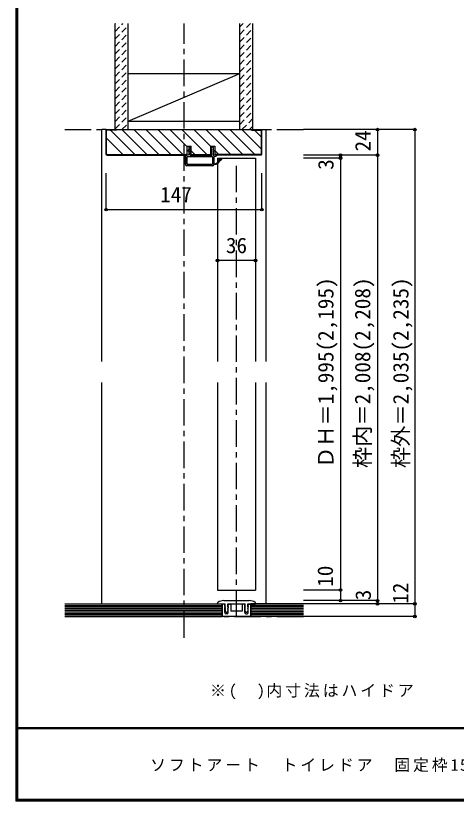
# Model space of a CAD drawing. Units: millimetres at full size, sheet at 1:5; details may follow other scales. Extents: x -973 to 977, y -718 to 696.
# Drawn here: x -973 to -558, y -701 to 40 of the extents above; entities that cross this region are included whole.
import ezdxf
from ezdxf.enums import TextEntityAlignment as Align

# ---------------------------------------------------------------- set-up
doc = ezdxf.new("R2010")
doc.units = ezdxf.units.MM
doc.header["$LTSCALE"] = 5
doc.header["$PDMODE"] = 32
doc.header["$PDSIZE"] = 2.5
doc.linetypes.add('CHAIN1', pattern=[8, 5, -1, 1, -1])
doc.linetypes.add('DASHED1', pattern=[1.8, 1.2, -0.6])
for name, color, linetype in [('0-0_補助線', 7, 'Continuous'), ('0-1_通り芯', 4, 'CHAIN1'), ('0-3_仕上', 7, 'Continuous'), ('0-4_枠', 3, 'Continuous'), ('0-6_扉', 6, 'Continuous'), ('0-7_金物', 7, 'Continuous'), ('0-A_文字', 3, 'Continuous'), ('0-B_寸法', 7, 'Continuous'), ('0-C_ﾊｯﾁ', 4, 'DASHED1'), ('F-1_通り芯', 6, 'Continuous'), ('F-A_文字', 7, 'Continuous')]:
    doc.layers.add(name, color=color, linetype=linetype)
doc.styles.add('ＭＳ ゴシック', font='')
doc.styles.get('ＭＳ ゴシック').set_extended_font_data('MS Gothic')

# ---------------------------------------------------------------- blocks, each defined once
blk = doc.blocks.new('2')
at = {"layer": '0-0_補助線'}
for p, q in [((-9.846, -9.622), (-9.846, 15.078)), ((-8.846, 16.078), (0.354, 16.078)), ((-8.846, 15.878), (0.637, 15.878)), ((-8.446, 14.378), (-8.446, -8.922)), ((-8.146, 14.678), (-1.546, 14.678)), ((-1.246, 14.378), (-1.246, -8.922)), ((0.154, 11.653), (2.154, 11.653)), ((0.154, 11.653), (0.154, -8.497)), ((2.154, 10.953), (2.154, 11.653)), ((3.154, 11.653), (2.512, 10.83)), ((3.154, 11.653), (6.154, 11.653)), ((4.154, 13.753), (4.154, 13.053)), ((5.154, 13.053), (4.512, 13.876)), ((7.154, 13.053), (5.154, 13.053)), ((6.154, 10.953), (6.154, 11.653)), ((7.558, 12.258), (6.516, 10.835)), ((-1.48, -10.622), (-8.846, -10.622)), ((-1.546, -9.222), (-8.146, -9.222)), ((-1.189, -10.85), (-0.732, -12.694)), ((0.354, -12.922), (-0.441, -12.922)), ((0.154, -8.497), (2.154, -8.497)), ((4.154, -9.897), (0.154, -9.897)), ((0.154, -9.897), (0.154, -10.622)), ((0.154, -10.622), (0.645, -12.548)), ((2.154, -7.797), (2.154, -8.497)), ((3.154, -8.497), (2.512, -7.674)), ((3.154, -8.497), (6.154, -8.497)), ((4.154, -10.597), (4.154, -9.897)), ((5.154, -9.897), (4.512, -10.72)), ((7.154, -9.897), (5.154, -9.897)), ((6.154, -7.797), (6.154, -8.497)), ((7.558, -9.101), (6.516, -7.679))]:
    blk.add_line(p, q, dxfattribs=at)
for points in [[(-9.646, 15.078), (-9.646, -9.622), (-9.846, -9.622)], [(4.154, 13.053), (0.154, 13.053), (0.649, 15.723)]]:
    blk.add_lwpolyline(points, dxfattribs=at)
for centre, radius, start, end in [((-8.846, 15.078), 1, 90, 180), ((-8.846, 15.078), 0.8, 90, 180), ((0.354, 15.778), 0.3, 349.49875, 90), ((-8.146, 14.378), 0.3, 90, 180), ((-1.546, 14.378), 0.3, 0, 90), ((2.354, 10.953), 0.2, 180, 322.03043), ((4.354, 13.753), 0.2, 37.96957, 180), ((6.354, 10.953), 0.2, 180, 323.78053), ((7.154, 12.553), 0.5, 323.78053, 90), ((-8.846, -9.622), 1, 180, 270), ((-2.846, -10.72), 6, 179.06153, 259.29815), ((-8.146, -8.922), 0.3, 180, 270), ((-2.846, -10.72), 5.3, 178.93757, 259.29815), ((-1.546, -8.922), 0.3, 270, 0), ((-1.48, -10.922), 0.3, 13.9282, 90), ((-0.441, -12.622), 0.3, 193.9282, 270), ((0.354, -12.622), 0.3, 270, 14.29438), ((2.354, -7.797), 0.2, 37.96957, 180), ((4.354, -10.597), 0.2, 180, 322.03043), ((6.354, -7.797), 0.2, 36.21947, 180), ((7.154, -9.397), 0.5, 270, 36.21947), ((-3.896, -16.272), 0.35, 259.29815, 79.29815)]:
    blk.add_arc(centre, radius, start, end, dxfattribs=at)
blk.add_point((-3.896, -16.622), dxfattribs=at)

msp = doc.modelspace()

# ---------------------------------------------------------------- linework, layer by layer
at = {"layer": '0-1_通り芯'}
for p, q in [((-814.694, -546.667), (-814.694, 32.333)), ((-927.194, -67.667), (-699.837, -67.667)), ((-765.194, -526.667), (-765.194, -96.667)), ((-927.194, -526.667), (-699.837, -526.667))]:
    msp.add_line(p, q, dxfattribs=at)
at = {"layer": '0-3_仕上', "color": 2}
for p, q in [((-879.694, -67.667), (-879.694, 32.333)), ((-867.194, -67.667), (-867.194, 32.333)), ((-762.194, -67.667), (-762.194, 32.333)), ((-749.694, -67.667), (-749.694, 32.333)), ((-927.194, -514.667), (-778.694, -514.667)), ((-778.694, -514.667), (-778.694, -526.667)), ((-702.194, -514.667), (-751.694, -514.667)), ((-751.694, -514.667), (-751.694, -526.667)), ((-927.194, -526.667), (-778.694, -526.667)), ((-702.194, -526.667), (-751.694, -526.667))]:
    msp.add_line(p, q, dxfattribs=at)
at = {"layer": '0-3_仕上', "color": 3}
for p, q in [((-867.194, -14.667), (-762.194, -14.667)), ((-867.194, -59.667), (-762.194, -59.667))]:
    msp.add_line(p, q, dxfattribs=at)
at = {"layer": '0-3_仕上'}
for p, q in [((-867.194, -59.667), (-762.194, -14.667)), ((-927.194, -516.167), (-778.694, -516.167)), ((-927.194, -517.667), (-778.694, -517.667)), ((-702.194, -516.167), (-751.694, -516.167)), ((-702.194, -517.667), (-751.694, -517.667)), ((-927.194, -519.167), (-778.694, -519.167)), ((-927.194, -520.667), (-778.694, -520.667)), ((-927.194, -522.167), (-778.694, -522.167)), ((-927.194, -523.667), (-778.694, -523.667)), ((-927.194, -525.167), (-778.694, -525.167)), ((-702.194, -519.167), (-751.694, -519.167)), ((-702.194, -520.667), (-751.694, -520.667)), ((-702.194, -522.167), (-751.694, -522.167)), ((-702.194, -523.667), (-751.694, -523.667)), ((-702.194, -525.167), (-751.694, -525.167))]:
    msp.add_line(p, q, dxfattribs=at)
at = {"layer": '0-4_枠', "color": 4}
for p, q in [((-892.194, -286.167), (-892.194, -67.667)), ((-888.194, -67.667), (-892.194, -67.667)), ((-741.194, -67.667), (-737.194, -67.667)), ((-737.194, -286.167), (-737.194, -67.667)), ((-892.194, -514.667), (-892.194, -306.167)), ((-737.194, -514.667), (-737.194, -306.167))]:
    msp.add_line(p, q, dxfattribs=at)
at = {"layer": '0-4_枠'}
for p, q in [((-888.194, -90.959), (-888.194, -67.667)), ((-888.194, -67.667), (-741.194, -67.667)), ((-751.194, -68.167), (-751.194, -67.667)), ((-751.194, -68.167), (-741.694, -68.167)), ((-741.194, -90.959), (-741.194, -67.667)), ((-811.694, -91.667), (-811.694, -83.167)), ((-811.694, -83.167), (-807.994, -83.167)), ((-807.994, -91.667), (-807.994, -83.167)), ((-789.394, -91.667), (-789.394, -83.167)), ((-789.394, -83.167), (-785.694, -83.167)), ((-785.694, -83.167), (-785.694, -91.667)), ((-887.487, -91.667), (-888.194, -90.959)), ((-887.487, -91.667), (-811.694, -91.667)), ((-887.28, -91.167), (-811.694, -91.167)), ((-807.994, -91.167), (-789.394, -91.167)), ((-807.994, -91.667), (-789.394, -91.667)), ((-742.109, -91.167), (-785.694, -91.167)), ((-741.902, -91.667), (-785.694, -91.667)), ((-741.902, -91.667), (-741.194, -90.959))]:
    msp.add_line(p, q, dxfattribs=at)
for points in [[(-878.194, -67.667), (-878.194, -68.167), (-887.695, -68.167)], [(-887.28, -91.167), (-887.695, -90.752), (-887.695, -68.167)], [(-742.109, -91.167), (-741.694, -90.752), (-741.694, -68.167)]]:
    msp.add_lwpolyline(points, dxfattribs=at)
at = {"layer": '0-6_扉'}
for p, q in [((-783.194, -94.667), (-783.194, -286.167)), ((-783.194, -94.667), (-747.194, -94.667)), ((-747.194, -94.667), (-747.194, -286.167)), ((-747.194, -306.167), (-747.194, -501.667))]:
    msp.add_line(p, q, dxfattribs=at)
msp.add_lwpolyline([(-783.194, -306.167), (-783.194, -501.667), (-747.194, -501.667)], dxfattribs=at)
at = {"layer": '0-7_金物'}
for p, q in [((-783.194, -514.667), (-783.194, -514.183)), ((-783.194, -514.667), (-775.844, -514.667)), ((-777.244, -514.967), (-778.694, -514.967)), ((-778.694, -526.667), (-778.694, -514.967)), ((-778.594, -514.967), (-778.594, -526.667)), ((-777.194, -511.667), (-753.194, -511.667)), ((-776.244, -517.217), (-776.244, -515.967)), ((-776.244, -517.217), (-776.037, -517.562)), ((-776.244, -518.217), (-776.037, -517.871)), ((-776.244, -522.967), (-776.244, -518.217)), ((-775.844, -517.667), (-776.052, -518.012)), ((-775.844, -517.667), (-775.844, -514.667)), ((-773.344, -517.667), (-773.344, -514.667)), ((-773.344, -514.667), (-757.044, -514.667)), ((-773.344, -517.667), (-773.137, -518.012)), ((-773.344, -518.667), (-773.137, -518.321)), ((-772.944, -517.217), (-773.152, -517.562)), ((-772.944, -518.217), (-773.152, -517.871)), ((-772.944, -517.217), (-772.944, -515.967)), ((-772.944, -522.967), (-772.944, -518.217)), ((-771.944, -514.967), (-770.594, -514.967)), ((-770.594, -514.967), (-770.594, -521.667)), ((-758.444, -514.967), (-759.794, -514.967)), ((-759.794, -514.967), (-759.794, -521.667)), ((-757.444, -517.217), (-757.444, -515.967)), ((-757.444, -517.217), (-757.237, -517.562)), ((-757.444, -518.217), (-757.237, -517.871)), ((-757.444, -522.967), (-757.444, -518.217)), ((-757.044, -517.667), (-757.252, -518.012)), ((-757.044, -518.667), (-757.252, -518.321)), ((-757.044, -517.667), (-757.044, -514.667)), ((-754.544, -517.667), (-754.544, -514.667)), ((-754.544, -514.667), (-747.194, -514.667)), ((-754.544, -517.667), (-754.337, -518.012)), ((-754.144, -517.217), (-754.352, -517.562)), ((-754.144, -518.217), (-754.352, -517.871)), ((-754.144, -517.217), (-754.144, -515.967)), ((-754.144, -522.967), (-754.144, -518.217)), ((-753.144, -514.967), (-751.694, -514.967)), ((-751.794, -514.967), (-751.794, -526.667)), ((-751.694, -526.667), (-751.694, -514.967)), ((-747.194, -514.667), (-747.194, -514.183)), ((-775.844, -519.167), (-776.052, -519.512)), ((-775.844, -520.167), (-776.052, -519.821)), ((-775.844, -520.667), (-776.052, -521.012)), ((-774.961, -522.507), (-776.014, -521.371)), ((-775.844, -520.167), (-775.844, -520.667)), ((-773.944, -523.967), (-775.244, -523.967)), ((-774.228, -522.507), (-773.174, -521.371)), ((-773.344, -519.167), (-773.344, -518.667)), ((-773.344, -519.167), (-773.137, -519.512)), ((-773.344, -520.167), (-773.137, -519.821)), ((-773.344, -520.667), (-773.344, -520.167)), ((-773.344, -520.667), (-773.137, -521.012)), ((-765.694, -521.667), (-770.594, -521.667)), ((-765.194, -522.167), (-765.694, -521.667)), ((-765.194, -522.167), (-764.694, -521.667)), ((-759.794, -521.667), (-764.694, -521.667)), ((-757.044, -519.167), (-757.252, -519.512)), ((-757.044, -520.167), (-757.252, -519.821)), ((-757.044, -520.667), (-757.252, -521.012)), ((-756.161, -522.507), (-757.214, -521.371)), ((-757.044, -519.167), (-757.044, -518.667)), ((-757.044, -520.667), (-757.044, -520.167)), ((-756.444, -523.967), (-755.144, -523.967)), ((-755.428, -522.507), (-754.374, -521.371)), ((-754.544, -519.167), (-754.337, -519.512)), ((-754.544, -520.167), (-754.337, -519.821)), ((-754.544, -520.167), (-754.544, -520.667)), ((-754.544, -520.667), (-754.337, -521.012)), ((-751.694, -526.667), (-778.694, -526.667))]:
    msp.add_line(p, q, dxfattribs=at)
for points in [[(-775.844, -519.167), (-775.844, -518.667), (-776.052, -518.321)], [(-754.544, -519.167), (-754.544, -518.667), (-754.337, -518.321)]]:
    msp.add_lwpolyline(points, dxfattribs=at)
for centre, radius, start, end in [((-782.194, -514.183), 1, 123.74899, 180), ((-777.194, -521.667), 10, 90, 123.74899), ((-777.244, -515.967), 1, 0, 90), ((-775.794, -518.167), 0.3, 149.05365, 210.94635), ((-776.294, -517.717), 0.3, 329.05368, 30.94635), ((-772.894, -517.717), 0.3, 149.05365, 210.94632), ((-773.394, -518.167), 0.3, 329.05365, 30.94632), ((-771.944, -515.967), 1, 90, 180), ((-758.444, -515.967), 1, 0, 90), ((-756.994, -518.167), 0.3, 149.05366, 210.94634), ((-757.494, -517.717), 0.3, 329.05368, 30.94635), ((-754.094, -517.717), 0.3, 149.05365, 210.94632), ((-754.594, -518.167), 0.3, 329.05365, 30.94635), ((-753.144, -515.967), 1, 90, 180), ((-753.194, -521.667), 10, 56.25101, 90), ((-748.194, -514.183), 1, 0, 56.25101), ((-775.244, -522.967), 1, 180, 270), ((-775.794, -519.667), 0.3, 149.05365, 210.94635), ((-775.794, -521.167), 0.3, 149.05362, 222.83826), ((-774.594, -522.167), 0.5, 222.83826, 317.16174), ((-773.944, -522.967), 1, 270, 0), ((-773.394, -521.167), 0.3, 317.16174, 30.94632), ((-773.394, -519.667), 0.3, 329.05365, 30.94632), ((-756.444, -522.967), 1, 180, 270), ((-756.994, -519.667), 0.3, 149.05366, 210.94634), ((-756.994, -521.167), 0.3, 149.0537, 222.83827), ((-755.794, -522.167), 0.5, 222.83827, 317.16174), ((-755.144, -522.967), 1, 270, 0), ((-754.594, -521.167), 0.3, 317.16174, 30.94638), ((-754.594, -519.667), 0.3, 329.05365, 30.94635)]:
    msp.add_arc(centre, radius, start, end, dxfattribs=at)
at = {"layer": '0-B_寸法', "color": 4}
for p, q in [((-597.194, -67.667), (-702.194, -67.667)), ((-632.194, -67.667), (-632.194, -514.667)), ((-597.194, -67.667), (-597.194, -526.667)), ((-632.194, -91.667), (-702.194, -91.667)), ((-667.194, -94.667), (-702.194, -94.667)), ((-667.194, -91.667), (-667.194, -511.667)), ((-888.194, -143.088), (-888.194, -108.566)), ((-747.194, -191.048), (-783.194, -191.048)), ((-667.194, -501.667), (-702.194, -501.667)), ((-632.194, -511.667), (-702.194, -511.667)), ((-597.194, -514.667), (-702.194, -514.667)), ((-597.194, -526.667), (-702.194, -526.667))]:
    msp.add_line(p, q, dxfattribs=at)
msp.add_lwpolyline([(-888.194, -143.088), (-741.194, -143.088), (-741.194, -108.566)], dxfattribs=at)
at = {"layer": '0-B_寸法'}
for p in [(-632.194, -67.667), (-597.194, -67.667), (-667.194, -91.667), (-667.194, -94.667), (-632.194, -91.667), (-888.194, -143.088), (-741.194, -143.088), (-783.194, -191.048), (-747.194, -191.048), (-667.194, -501.667), (-667.194, -511.667), (-632.194, -511.667), (-632.194, -514.667), (-597.194, -514.667), (-597.194, -526.667)]:
    msp.add_point(p, dxfattribs=at)
at = {"layer": '0-C_ﾊｯﾁ'}
for p, q in [((-879.694, 24.865), (-872.226, 32.333)), ((-879.694, 31.936), (-879.297, 32.333)), ((-879.694, 17.794), (-867.194, 30.294)), ((-762.194, 29.228), (-759.089, 32.333)), ((-762.194, 22.156), (-752.018, 32.333)), ((-879.694, 10.723), (-867.194, 23.223)), ((-762.194, 15.085), (-749.694, 27.585)), ((-879.694, 3.651), (-867.194, 16.151)), ((-762.194, 8.014), (-749.694, 20.514)), ((-879.694, -3.42), (-867.194, 9.08)), ((-762.194, 0.943), (-749.694, 13.443)), ((-879.694, -10.491), (-867.194, 2.009)), ((-762.194, -6.128), (-749.694, 6.372)), ((-879.694, -17.562), (-867.194, -5.062)), ((-762.194, -13.199), (-749.694, -0.699)), ((-879.694, -24.633), (-867.194, -12.133)), ((-762.194, -20.27), (-749.694, -7.77)), ((-879.694, -31.704), (-867.194, -19.204)), ((-762.194, -27.341), (-749.694, -14.841)), ((-762.194, -34.412), (-749.694, -21.912)), ((-879.694, -38.775), (-867.194, -26.275)), ((-762.194, -41.483), (-749.694, -28.983)), ((-879.694, -45.846), (-867.194, -33.346)), ((-762.194, -48.554), (-749.694, -36.054)), ((-879.694, -52.917), (-867.194, -40.417)), ((-762.194, -55.625), (-749.694, -43.125)), ((-879.694, -59.988), (-867.194, -47.488)), ((-762.194, -62.696), (-749.694, -50.196)), ((-879.694, -67.059), (-867.194, -54.559)), ((-760.094, -67.667), (-749.694, -57.267)), ((-873.231, -67.667), (-867.194, -61.63)), ((-753.023, -67.667), (-749.694, -64.338))]:
    msp.add_line(p, q, dxfattribs=at)
at = {"layer": '0-C_ﾊｯﾁ', "linetype": 'Continuous'}
for p, q in [((-884.047, -68.167), (-861.047, -91.167)), ((-873.234, -67.667), (-849.733, -91.167)), ((-861.92, -67.667), (-838.42, -91.167)), ((-850.606, -67.667), (-827.106, -91.167)), ((-839.292, -67.667), (-815.792, -91.167)), ((-827.979, -67.667), (-811.694, -83.951)), ((-816.665, -67.667), (-793.165, -91.167)), ((-805.351, -67.667), (-789.394, -83.624)), ((-794.037, -67.667), (-770.538, -91.167)), ((-782.724, -67.667), (-759.224, -91.167)), ((-771.41, -67.667), (-747.91, -91.167)), ((-760.096, -67.667), (-741.694, -86.069)), ((-748.283, -68.167), (-741.694, -74.755)), ((-887.695, -75.833), (-872.361, -91.167)), ((-807.994, -87.651), (-804.479, -91.167)), ((-785.694, -87.324), (-781.851, -91.167))]:
    msp.add_line(p, q, dxfattribs=at)
at = {"layer": 'F-1_通り芯'}
for p, q in [((-973.347, 695.833), (-973.347, -700.833)), ((-972.514, 695.833), (-972.514, -700.833)), ((-971.68, 695.833), (-971.68, -700.833)), ((976.653, -631.667), (-973.347, -631.667)), ((976.653, -632.5), (-973.347, -632.5)), ((976.653, -699.167), (-973.347, -699.167)), ((976.653, -700), (-973.347, -700)), ((976.653, -700.833), (-973.347, -700.833))]:
    msp.add_line(p, q, dxfattribs=at)

# ---------------------------------------------------------------- block references
at = {"layer": '0-0_補助線', "rotation": 90}
msp.add_blockref('2', (-797.116, -91.821), dxfattribs=at)

# ---------------------------------------------------------------- texts
at = {"layer": '0-A_文字', "color": 7, "insert": (-790.167, -604.796), "char_height": 11, "attachment_point": 7, "style": 'ＭＳ ゴシック'}
msp.add_mtext('\\T1.18;※(\u3000)内寸法はハイドア', dxfattribs=at)
at = {"layer": '0-B_寸法', "style": 'ＭＳ ゴシック'}
for s, p in [('24', (-634.411, -88.238)), ('3', (-669.357, -105.552)), ('ＤＨ＝1,995(2,195)', (-669.375, -386.667)), ('枠内＝2,008(2,208)', (-634.694, -386.667)), ('枠外＝2,035(2,235)', (-598.68, -386.667)), ('10', (-669.903, -498.632)), ('12', (-598.94, -514.667)), ('3', (-634.144, -511.34))]:
    msp.add_text(s, height=14.66, rotation=90, dxfattribs=at).set_placement(p, align=Align.BOTTOM_LEFT)
for s, p in [('147', (-837.194, -140.588)), ('36', (-775.194, -188.548))]:
    msp.add_text(s, height=14.66, dxfattribs=at).set_placement(p, align=Align.BOTTOM_LEFT)
at = {"layer": 'F-A_文字', "insert": (-846.68, -673.333), "char_height": 11, "attachment_point": 7, "style": 'ＭＳ ゴシック'}
msp.add_mtext('\\T1.18;ソフトアート\u3000トイレドア\u3000固定枠155\u3000通気\u3000樹脂\u3000ドアＨ共通\u3000枠外Ｗ654', dxfattribs=at)

doc.saveas('drawing.dxf')
